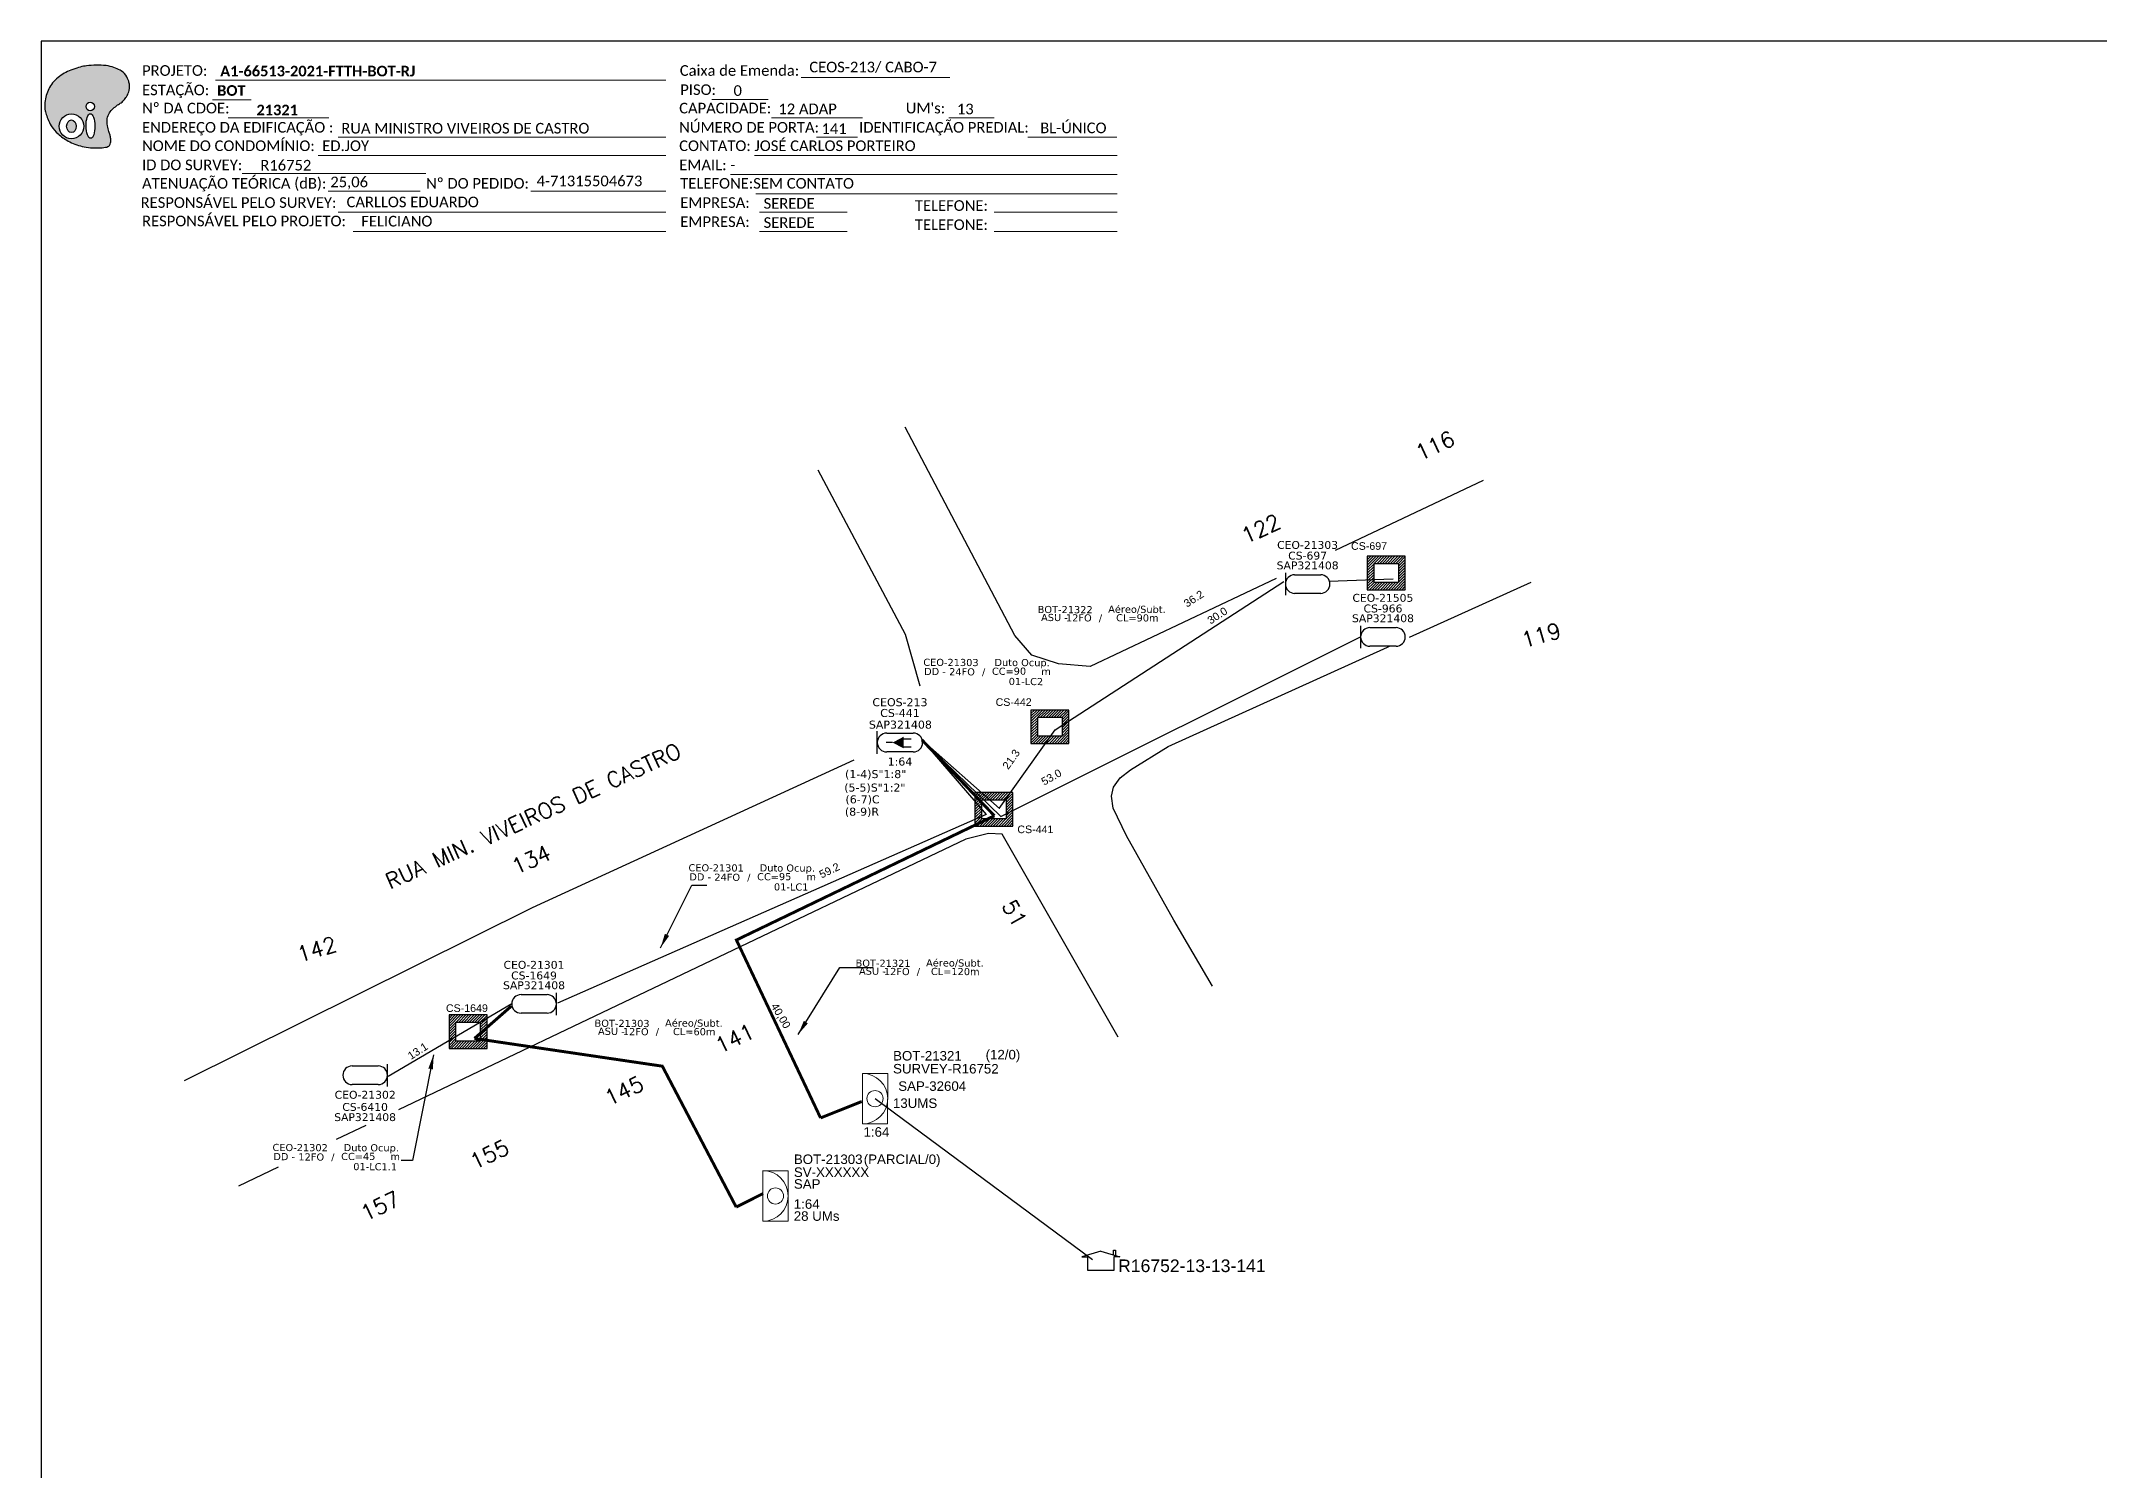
# Model space of a CAD drawing. Header units: metres. Extents: x 0 to 841, y 0 to 594.
# Drawn here: x -0.2 to 427.4, y 296.9 to 593.9 of the extents above; entities that cross this region are included whole.
import ezdxf
from ezdxf.enums import TextEntityAlignment as Align

# ---------------------------------------------------------------- set-up
doc = ezdxf.new("R2010")
doc.units = ezdxf.units.M
for name, color, linetype in [('10.1-Caixas Subterrâneas', 5, 'Continuous'), ('20.4-CEOS', 1, 'Continuous'), ('20.5-CEO', 1, 'Continuous'), ('CAP a instalar', 1, 'Continuous'), ('FOLHAS', 7, 'Continuous'), ('label_cabos', 7, 'Continuous'), ('MUB', 252, 'Continuous'), ('surveys', 7, 'Continuous'), ('surveys legendas', 7, 'Continuous')]:
    doc.layers.add(name, color=color, linetype=linetype)
doc.layers.add("20.0-LEGENDA DOS CDO'S", color=1, linetype='Continuous', lineweight=0)
doc.layers.add('20.1-CDO_INTERIOR', color=1, linetype='Continuous', lineweight=0)
doc.styles.add('ARIAL', font='arial.ttf')
doc.styles.add('ROMANS', font='ROMANS.SHX', dxfattribs={"height": 2.5})
doc.styles.add('siredit', font='verdana.ttf')
doc.styles.get("Standard").update_dxf_attribs({"font": 'arial.ttf'})
doc.styles.add('TELEMAR-RJ', font='arial.ttf')
doc.styles.add('WMF-Calibri0', font='calibri.ttf')
doc.styles.add('WMF-Calibri1', font='calibrib.ttf')
doc.linetypes.add('FENCELINE1', pattern='A,0.25,-0.1,[133,ltypeshp.shx,S=0.1,R=0,X=-0.1,Y=0],-0.1,1', length=1.45)
doc.dimstyles.get("Standard").update_dxf_attribs({"dimtxt": 0.18, "dimasz": 0.18, "dimexe": 0.18, "dimexo": 0.0625, "dimgap": 0.09, "dimtad": 0, "dimtih": 1, "dimtoh": 1, "dimdec": 4, "dimzin": 0, "dimdsep": 46, "dimtxsty": 'Standard', "dimcen": 0.09, "dimadec": 0, "dimazin": 0, "dimtfac": 1, "dimtdec": 4, "dimtofl": 0, "dimtmove": 0, "dimatfit": 3, "dimfxl": 0, "dimtolj": 1, "dimtzin": 0, "dimarcsym": 0})

# ---------------------------------------------------------------- blocks, each defined once
blk = doc.blocks.new('OI')
h = blk.add_hatch(color=40)
edge = h.paths.add_edge_path()
edge.add_spline(control_points=[(4.35, -0.67), (3.92, -0.99), (3.26, -1.5), (2.81, -2.59), (2.9, -3.5), (3.06, -4.27), (3.31, -4.85), (3.37, -5.39), (3.4, -5.88), (3.2, -6.4), (2.54, -6.61), (1.65, -6.63), (0.55, -6.67), (-0.56, -6.42), (-1.61, -6.14), (-2.77, -5.61), (-3.92, -4.77), (-4.89, -3.7), (-5.34, -2.65), (-5.6, -1.94), (-5.85, -0.96), (-5.71, 0.47), (-5.1, 2.02), (-4.14, 3.02), (-3.3, 3.61), (-2.37, 4.16), (-1.36, 4.44), (-0.56, 4.7), (0.79, 4.85), (2.24, 4.97), (3.79, 4.57), (4.67, 4.21), (5.44, 3.65), (5.76, 2.99), (6.03, 2.21), (6.01, 1.46), (5.72, 0.64), (5.31, 0.08), (4.88, -0.38), (4.51, -0.55), (4.35, -0.67)], knot_values=[0, 0, 0, 0, 1.60434, 2.417191, 3.427595, 4.282808, 4.776746, 5.304182, 5.888771, 6.258406, 6.858137, 7.79129, 8.986195, 10.124242, 11.187857, 12.242908, 13.953784, 15.414161, 16.515391, 17.349188, 17.675853, 19.552021, 21.515531, 22.568638, 23.63245, 24.621084, 25.782718, 26.745347, 27.142653, 29.870543, 31.004649, 31.921532, 32.709589, 33.801391, 34.042471, 35.192333, 35.971461, 36.628871, 37.254359, 37.836911, 37.836911, 37.836911, 37.836911], degree=3, periodic=0)
h.paths.add_polyline_path([(1.13, -0.87, -1), (-0.04, -0.87, -1)], flags=16)
edge = h.paths.add_edge_path(flags=16)
edge.add_ellipse((0.56, -3.59), major_axis=(-0.02, 1.71), ratio=0.361305, start_angle=0, end_angle=360)
h.paths.add_polyline_path([(-0.36, -3.62, -1), (-3.8, -3.62, -1)], flags=16)
edge = h.paths.add_edge_path(flags=0)
edge.add_ellipse((-2.08, -3.62), major_axis=(0, 0.885), ratio=0.758294, start_angle=0, end_angle=360)
at = {"color": 40}
for centre, radius in [((-2.08, -3.62), 1.72), ((0.54, -0.87), 0.587)]:
    blk.add_circle(centre, radius, dxfattribs=at)
blk.add_ellipse((-2.08, -3.62), major_axis=(0, 0.885), ratio=0.758294, start_param=-3.141592653589792, end_param=3.141592653589792, dxfattribs=at)
blk.add_ellipse((0.56, -3.59), major_axis=(-0.02, 1.71), ratio=0.361305, dxfattribs=at)
at = {"color": 40, "start_tangent": (-0.800898, -0.598801), "end_tangent": (-0.800898, -0.598801)}
blk.add_spline([(4.35, -0.67), (3.2, -1.78), (2.9, -2.54), (2.92, -3.55), (3.12, -4.38), (3.28, -4.85), (3.37, -5.37), (3.35, -5.95), (3.2, -6.29), (2.66, -6.55), (1.73, -6.63), (0.54, -6.62), (-0.58, -6.41), (-1.6, -6.11), (-2.56, -5.67), (-3.95, -4.67), (-4.89, -3.56), (-5.37, -2.56), (-5.64, -1.78), (-5.72, -1.46), (-5.63, 0.42), (-4.84, 2.22), (-4.13, 2.99), (-3.27, 3.62), (-2.4, 4.09), (-1.3, 4.47), (-0.37, 4.72), (0.02, 4.77), (2.75, 4.8), (3.85, 4.53), (4.69, 4.16), (5.31, 3.68), (5.85, 2.73), (5.93, 2.5), (5.94, 1.35), (5.67, 0.62), (5.29, 0.08), (4.84, -0.36), (4.35, -0.67)], degree=3, dxfattribs=at)
blk = doc.blocks.new('CDOI_CT_DRT')
at = {"layer": '20.1-CDO_INTERIOR', "color": 8, "lineweight": 18}
blk.add_lwpolyline([(2.13, -2.13), (2.13, 2.12), (0, 2.12), (0, -2.13)], close=True, dxfattribs=at)
blk.add_circle((1.06, 0), 0.68, dxfattribs=at)
blk.add_arc((0, 0), 2.13, 269.9724, 89.9724, dxfattribs=at)
at = {"layer": "20.0-LEGENDA DOS CDO'S", "color": 8, "style": 'ARIAL'}
for tag, p in [('CDO_N', (2.61, 2.69)), ('SURVEY', (2.61, 1.6)), ('SAP', (2.61, 0.61)), ('1:XX', (2.6, -1.08)), ('UMS', (2.6, -2.09))]:
    blk.add_attdef(tag, p, '', height=0.8, rotation=359.9724, dxfattribs=at)
blk.add_attdef('FIBRAS_UTILIZADAS', text='', height=0.8, rotation=359.9724, dxfattribs=at).set_placement((10.32, 2.69), align=Align.CENTER)
blk = doc.blocks.new('*X5')
at = {"color": 0, "linetype": 'Continuous'}
for p, q in [((-1.25, 0.34099), (-0.49099, 1.1)), ((-1.25, 0.517767), (-0.667767, 1.1)), ((-1.25, 0.694544), (-0.844544, 1.1)), ((-1.25, 0.87132), (-1.02132, 1.1)), ((-1.25, 1.048097), (-1.198097, 1.1)), ((-1.25, 0.164214), (-0.8035, 0.610714)), ((-1.25, -0.012563), (-0.8035, 0.433937)), ((-1.25, -0.18934), (-0.8035, 0.25716)), ((-1.25, -0.366117), (-0.8035, 0.080383)), ((-0.789214, 0.625), (-0.314214, 1.1)), ((-0.612437, 0.625), (-0.137437, 1.1)), ((-0.43566, 0.625), (0.03934, 1.1)), ((-0.258883, 0.625), (0.216117, 1.1)), ((-0.082107, 0.625), (0.392893, 1.1)), ((0.09467, 0.625), (0.56967, 1.1)), ((0.271447, 0.625), (0.746447, 1.1)), ((0.448223, 0.625), (0.923223, 1.1)), ((0.625, 0.625), (1.1, 1.1)), ((0.801777, 0.625), (1.25, 1.073223)), ((0.8035, 0.449947), (1.25, 0.896447)), ((0.8035, 0.27317), (1.25, 0.71967)), ((0.8035, 0.096393), (1.25, 0.542893)), ((0.8035, -0.080383), (1.25, 0.366117)), ((0.8035, -0.25716), (1.25, 0.18934)), ((0.8035, -0.433937), (1.25, 0.012563)), ((-1.25, -0.542893), (-0.8035, -0.096393)), ((-1.25, -0.71967), (-0.8035, -0.27317)), ((-1.25, -0.896447), (-0.8035, -0.449947)), ((-1.25, -1.073223), (-0.801777, -0.625)), ((-1.1, -1.1), (-0.625, -0.625)), ((-0.923223, -1.1), (-0.448223, -0.625)), ((-0.746447, -1.1), (-0.271447, -0.625)), ((-0.56967, -1.1), (-0.09467, -0.625)), ((-0.392893, -1.1), (0.082107, -0.625)), ((-0.216117, -1.1), (0.258883, -0.625)), ((-0.03934, -1.1), (0.43566, -0.625)), ((0.137437, -1.1), (0.612437, -0.625)), ((0.314214, -1.1), (0.789214, -0.625)), ((0.49099, -1.1), (1.25, -0.34099)), ((0.667767, -1.1), (1.25, -0.517767)), ((0.8035, -0.610714), (1.25, -0.164214)), ((0.844544, -1.1), (1.25, -0.694544)), ((1.02132, -1.1), (1.25, -0.87132)), ((1.198097, -1.1), (1.25, -1.048097))]:
    blk.add_line(p, q, dxfattribs=at)
blk = doc.blocks.new('MANHOLE_MQ')
at = {"color": 0, "linetype": 'Continuous'}
for p, q in [((0.00000623, 0.00000569), (-0.00000627, 0.00000569)), ((-0.00000627, 0.00000569), (-0.00000627, -0.00000531)), ((-0.00000404, 0.00000331), (0.00000399, 0.00000331)), ((-0.00000404, -0.00000294), (-0.00000404, 0.00000331)), ((0.00000399, 0.00000331), (0.00000399, -0.00000294)), ((0.00000623, -0.00000531), (0.00000623, 0.00000569)), ((-0.00000627, -0.00000531), (0.00000623, -0.00000531)), ((0.00000399, -0.00000294), (-0.00000404, -0.00000294)), ((0.00000399, -0.00000294), (0.00000399, -0.00000294))]:
    blk.add_line(p, q, dxfattribs=at)
at = {"color": 0, "linetype": 'Continuous', "xscale": 5e-06, "yscale": 5e-06, "zscale": 1e-05}
blk.add_blockref('*X5', (-0.00000002, 0.00000019), dxfattribs=at)
blk = doc.blocks.new('*U7')
at = {"layer": '20.4-CEOS', "color": 7, "style": 'siredit'}
for tag, p in [('FIBRAS_SPLITTER', (0, 0)), ('FIBRAS_TOP_C', (0, -4.13)), ('RESERVA_FINAIS', (0, -5.46))]:
    blk.add_attdef(tag, p, '', height=1.01, dxfattribs=at)
for tag, p, flags in [('ID_ATIVIDADE', (0, -6.77), 3), ('FATOR', (0, -8.09), 1), ('QTDE', (0, -9.4), 1), ('FID', (0, -10.71), 1)]:
    blk.add_attdef(tag, p, '', height=1.01, dxfattribs=dict(at, flags=flags))
blk = doc.blocks.new('*U9')
at = {"layer": '20.4-CEOS', "color": 7, "style": 'siredit'}
blk.add_attdef('FIBRAS_SPLITTER', (0, 0), '', height=1.01, dxfattribs=at)
for tag, p, flags in [('ID_ATIVIDADE', (0, -1.48), 3), ('FATOR', (0, -2.79), 1), ('QTDE', (0, -4.11), 1), ('FID', (0, -5.42), 1)]:
    blk.add_attdef(tag, p, '', height=1.01, dxfattribs=dict(at, flags=flags))
blk = doc.blocks.new('LEGENDA DOS CABOS')
at = {"layer": 'label_cabos', "color": 0, "style": 'siredit'}
for tag, p in [('TIPO_CABO', (2.74, 0.52)), ('ID', (4.24, 1.63)), ('CABO', (6.16, 0.47)), ('/', (9.19, 0.47)), ('METROS', (14.36, 0.47)), ('XX', (14.31, 1.67))]:
    blk.add_attdef(tag, text='', height=1, rotation=359.69, dxfattribs=at).set_placement(p, align=Align.MIDDLE_CENTER)
blk = doc.blocks.new('Inst CB DT OCUP CFOA-SM-DD-S-12')
at = {"layer": 'label_cabos', "color": 0, "style": 'siredit'}
for tag, flags, p in [('ID_ATIVIDADE', 3, (1.31, 2.67)), ('FATOR', 1, (11.56, 2.55))]:
    blk.add_attdef(tag, text='', height=1, rotation=359.69, dxfattribs=dict(at, flags=flags)).set_placement(p, align=Align.MIDDLE_CENTER)
for tag, p in [('TIPO_CABO', (1.11, 0)), ('DESTINO_CABO', (3.13, 1.26)), ('CABO', (4.69, -0.05)), ('/', (7.71, -0.05)), ('LANCE', (10.41, 0.02)), ('TIPO_CABO', (13.11, 1.24)), ('UND', (16.46, 0)), ('FID', (13.65, -1.41))]:
    blk.add_attdef(tag, text='', height=1, rotation=359.69, dxfattribs=at).set_placement(p, align=Align.MIDDLE_CENTER)
blk.add_attdef('QTDE', (11.93, -0.45), '', height=1, rotation=359.69, dxfattribs=at)
blk = doc.blocks.new('Inst CB DT OCUP CFOA-SM-DD-G-24')
at = {"layer": 'label_cabos', "color": 0, "style": 'siredit'}
for tag, flags, p in [('ID_ATIVIDADE', 3, (1.31, 2.67)), ('FATOR', 1, (11.56, 2.55))]:
    blk.add_attdef(tag, text='', height=1, rotation=359.69, dxfattribs=dict(at, flags=flags)).set_placement(p, align=Align.MIDDLE_CENTER)
for tag, p in [('TIPO_CABO', (1.11, 0)), ('DESTINO_CABO', (3.13, 1.26)), ('CABO', (4.69, -0.05)), ('/', (7.71, -0.05)), ('LANCE', (10.41, 0.02)), ('TIPO_CABO', (13.11, 1.24)), ('UND', (16.46, 0)), ('FID', (13.65, -1.41))]:
    blk.add_attdef(tag, text='', height=1, rotation=359.69, dxfattribs=at).set_placement(p, align=Align.MIDDLE_CENTER)
blk.add_attdef('QTDE', (11.93, -0.45), '', height=1, rotation=359.69, dxfattribs=at)
blk = doc.blocks.new('SURVEY_SURVEY')
for p, q in [((0, 0.0000152), (-0.0000151, 0.0000108)), ((-0.0000151, 0.0000108), (-0.0000104, 0.0000108)), ((-0.0000103, 0), (-0.0000103, 0.0000108)), ((0.0000103, 0), (-0.0000103, 0)), ((0, 0.0000152), (0.0000151, 0.0000108)), ((0.0000101, 0.0000159), (0.0000117, 0.0000159)), ((0.0000101, 0.0000123), (0.0000101, 0.0000159)), ((0.0000151, 0.0000108), (0.0000103, 0.0000108)), ((0.0000103, 0.0000108), (0.0000103, 0)), ((0.0000117, 0.0000159), (0.0000117, 0.0000119))]:
    blk.add_line(p, q)

msp = doc.modelspace()

# ---------------------------------------------------------------- linework, layer by layer
at = {"color": 7}
msp.add_lwpolyline([(-0.21, -0.13), (840.79, -0.13), (840.79, 593.87), (-0.21, 593.87)], close=True, dxfattribs=at)
at = {"lineweight": 0}
for points in [[(157.63, 586.35), (188.56, 586.35)], [(35.38, 581.71), (43.44, 581.71)], [(36.02, 585.75), (129.52, 585.75)], [(139.12, 581.77), (150.79, 581.77)], [(151.48, 577.94), (170.42, 577.94)], [(61.51, 573.95), (129.52, 573.95)], [(57.31, 570.12), (129.52, 570.12)], [(147.93, 570.12), (223.29, 570.12)], [(41.51, 566.35), (79.72, 566.35)], [(142.96, 566.14), (223.29, 566.14)], [(148.24, 562.15), (223.29, 562.15)]]:
    msp.add_lwpolyline(points, dxfattribs=at)
at = {"color": 7, "lineweight": 0}
for points in [[(38.66, 577.94), (59.55, 577.94)], [(188.34, 577.94), (197.77, 577.94)], [(160.82, 573.95), (169.37, 573.95)], [(204.75, 573.95), (223.26, 573.95)], [(59.4, 562.7), (78.49, 562.7)], [(101.53, 562.7), (129.55, 562.7)], [(61.51, 558.32), (129.52, 558.32)], [(148.99, 558.32), (167.2, 558.32)], [(197.73, 558.32), (223.29, 558.32)], [(64.58, 554.34), (129.52, 554.34)], [(148.99, 554.34), (167.2, 554.34)], [(197.73, 554.34), (223.29, 554.34)]]:
    msp.add_lwpolyline(points, dxfattribs=at)
at = {"color": 4}
msp.add_lwpolyline([(173, 374.19), (218.2, 340.77)], dxfattribs=at)
at = {"layer": '20.1-CDO_INTERIOR', "color": 1, "lineweight": 18}
msp.add_lwpolyline([(175.62, 368.95), (175.63, 379.44), (170.38, 379.44), (170.38, 368.95)], close=True, dxfattribs=at)
msp.add_circle((173, 374.19), 1.68, dxfattribs=at)
msp.add_arc((170.38, 374.19), 5.25, 269.9724, 89.9724, dxfattribs=at)
at = {"layer": '20.4-CEOS', "color": 5}
for p, q in [((175.43, 450.12), (180.93, 450.12)), ((180.93, 446.2), (175.43, 446.2))]:
    msp.add_line(p, q, dxfattribs=at)
for points in [[(173.47, 445.79), (173.47, 450.52)], [(176.66, 448.16), (175.34, 448.16)], [(178.83, 448.94), (180.5, 448.94)], [(178.83, 447.3), (180.5, 447.3)]]:
    msp.add_lwpolyline(points, dxfattribs=at)
msp.add_lwpolyline([(176.66, 448.16, 0, 2.42, 0), (178.93, 448.16, 2.42, 2.42, 0)], format="xyseb", dxfattribs=at)
for centre, start, end in [((175.43, 448.16), 90, 270), ((180.93, 448.16), 270, 90)]:
    msp.add_arc(centre, 1.96, start, end, dxfattribs=at)
at = {"layer": '20.5-CEO', "color": 7}
for p, q in [((260.16, 483.02), (265.57, 483.02)), ((265.57, 479.16), (260.16, 479.16)), ((275.8, 472.04), (281.22, 472.04)), ((281.22, 468.18), (275.8, 468.18)), ((99.47, 395.8), (104.88, 395.8)), ((104.88, 391.94), (99.47, 391.94)), ((64.39, 380.98), (69.8, 380.98)), ((69.8, 377.12), (64.39, 377.12))]:
    msp.add_line(p, q, dxfattribs=at)
for points in [[(258.23, 483.42), (258.23, 478.77)], [(273.87, 472.44), (273.87, 467.78)], [(106.81, 391.54), (106.81, 396.19)], [(71.73, 376.72), (71.73, 381.38)]]:
    msp.add_lwpolyline(points, dxfattribs=at)
for centre, start, end in [((260.16, 481.09), 90, 270), ((265.57, 481.09), 270, 90), ((275.8, 470.11), 90, 270), ((281.22, 470.11), 270, 90), ((99.47, 393.87), 90, 270), ((104.88, 393.87), 270, 90), ((64.39, 379.05), 90, 270), ((69.8, 379.05), 270, 90)]:
    msp.add_arc(centre, 1.93, start, end, dxfattribs=at)
at = {"layer": 'CAP a instalar', "color": 7, "ltscale": 0.18}
for p, q in [((210.41, 450.83), (257.88, 481.61)), ((198.79, 434.48), (210.41, 450.83)), ((182.74, 448.71), (199.14, 432.82)), ((182.74, 448.71), (198.88, 434.45))]:
    msp.add_line(p, q, dxfattribs=at)
at = {"layer": 'CAP a instalar', "color": 7, "linetype": 'FENCELINE1', "ltscale": 0.18}
for p, q in [((267.24, 481.68), (280.64, 482.16)), ((199.14, 432.82), (273.87, 470.11)), ((196.08, 433.23), (107.07, 394.05)), ((97.53, 393.88), (71.84, 378.76))]:
    msp.add_line(p, q, dxfattribs=at)
at = {"layer": 'CAP a instalar', "linetype": 'FENCELINE1', "ltscale": 0.18}
msp.add_line((182.74, 448.71), (196.08, 433.23), dxfattribs=at)
at = {"layer": 'CAP a instalar', "color": 1, "linetype": 'FENCELINE1', "ltscale": 0.18, "const_width": 0.614}
for points in [[(182.74, 448.71), (197.79, 432.95)], [(197.79, 432.95), (144.21, 407.14), (161.69, 370.18)], [(161.69, 370.18), (170.25, 373.6)]]:
    msp.add_lwpolyline(points, dxfattribs=at)
at = {"layer": 'CAP a instalar', "color": 8, "linetype": 'FENCELINE1', "ltscale": 0.18, "const_width": 0.614}
for points in [[(97.45, 393.4), (89.79, 386.69)], [(89.79, 386.69), (128.82, 380.93), (144.16, 351.67)], [(144.16, 351.67), (149.76, 354.48)]]:
    msp.add_lwpolyline(points, dxfattribs=at)
at = {"layer": 'MUB', "color": 0}
for points in [[(256.32, 482.23), (217.68, 463.96), (211.14, 464.52), (205.54, 466.33), (202.02, 470.37), (179.26, 513.7)], [(182.35, 459.9), (179.36, 470.61), (161.2, 504.77)], [(299.33, 502.57), (268.57, 488.03)], [(29.57, 377.96), (101.82, 413.87), (168.64, 444.54)], [(223.47, 386.98), (199.43, 429.14), (196.58, 429.25), (191.89, 428.1), (74, 371.86)], [(67.2, 368.62), (61.1, 365.71)], [(49.01, 359.94), (40.78, 356.01)]]:
    msp.add_lwpolyline(points, dxfattribs=at)
at = {"layer": 'MUB', "color": 7}
for points in [[(284.01, 470.04), (309.28, 481.51)], [(243.09, 397.53), (235.09, 411.23), (225.22, 428.75), (222.48, 434.52), (222.09, 437), (222.54, 438.86), (223.92, 440.83), (226.04, 442.47), (233.92, 447.31), (279.48, 467.98)], [(279.48, 467.98), (279.87, 468.16)]]:
    msp.add_lwpolyline(points, dxfattribs=at)

# ---------------------------------------------------------------- block references
at = {"color": 7, "xscale": 1.494060215586407, "yscale": 1.494060215586409, "zscale": 1.494060215586409, "rotation": 0.153289602394906}
msp.add_blockref('OI', (9.18, 581.6), dxfattribs=at)
at = {"color": 0, "lineweight": 0}
ref = msp.add_blockref('Inst CB DT OCUP CFOA-SM-DD-G-24', (184.13, 462.94), dxfattribs=dict(at, xscale=1.481328, yscale=1.481328, zscale=1.481328))
ref.add_attrib('DESTINO_CABO', 'CEO-21303', dxfattribs={"layer": 'label_cabos', "color": 0, "height": 1.481, "rotation": 359.69, "style": 'siredit'}).set_placement((188.77, 464.81), align=Align.MIDDLE_CENTER)
ref.add_attrib('TIPO_CABO', 'Duto Ocup.', dxfattribs={"layer": 'label_cabos', "color": 0, "height": 1.481, "rotation": 359.69, "style": 'siredit'}).set_placement((203.55, 464.78), align=Align.MIDDLE_CENTER)
ref.add_attrib('/', '/', dxfattribs={"layer": 'label_cabos', "color": 0, "height": 1.48, "rotation": 359.69, "style": 'siredit'}).set_placement((195.56, 462.86), align=Align.MIDDLE_CENTER)
ref.add_attrib('FID', '01-LC2', dxfattribs={"layer": 'label_cabos', "color": 0, "height": 1.481, "rotation": 359.69, "style": 'siredit'}).set_placement((204.35, 460.84), align=Align.MIDDLE_CENTER)
ref.add_attrib('LANCE', 'CC=', dxfattribs={"layer": 'label_cabos', "color": 0, "height": 1.481, "rotation": 359.69, "style": 'siredit'}).set_placement((199.55, 462.97), align=Align.MIDDLE_CENTER)
ref.add_attrib('UND', 'm', dxfattribs={"layer": 'label_cabos', "color": 0, "height": 1.48, "rotation": 359.69, "style": 'siredit'}).set_placement((208.52, 462.94), align=Align.MIDDLE_CENTER)
ref.add_attrib('CABO', '24FO', dxfattribs={"layer": 'label_cabos', "color": 0, "height": 1.481, "rotation": 359.69, "style": 'siredit'}).set_placement((191.07, 462.86), align=Align.MIDDLE_CENTER)
ref.add_attrib('TIPO_CABO', 'DD - ', dxfattribs={"layer": 'label_cabos', "color": 0, "height": 1.481, "rotation": 359.69, "style": 'siredit'}).set_placement((185.78, 462.93), align=Align.MIDDLE_CENTER)
ref.add_attrib('QTDE', '90', (201.8, 462.27), dxfattribs={"layer": 'label_cabos', "color": 0, "height": 1.481, "rotation": 359.69, "style": 'siredit'})
ref = msp.add_blockref('Inst CB DT OCUP CFOA-SM-DD-G-24', (135.36, 420.26), dxfattribs=dict(at, xscale=1.481328, yscale=1.481328, zscale=1.481328))
ref.add_attrib('DESTINO_CABO', 'CEO-21301', dxfattribs={"layer": 'label_cabos', "color": 0, "height": 1.481, "rotation": 359.69, "style": 'siredit'}).set_placement((140, 422.13), align=Align.MIDDLE_CENTER)
ref.add_attrib('TIPO_CABO', 'Duto Ocup.', dxfattribs={"layer": 'label_cabos', "color": 0, "height": 1.481, "rotation": 359.69, "style": 'siredit'}).set_placement((154.78, 422.1), align=Align.MIDDLE_CENTER)
ref.add_attrib('/', '/', dxfattribs={"layer": 'label_cabos', "color": 0, "height": 1.48, "rotation": 359.69, "style": 'siredit'}).set_placement((146.79, 420.18), align=Align.MIDDLE_CENTER)
ref.add_attrib('FID', '01-LC1', dxfattribs={"layer": 'label_cabos', "color": 0, "height": 1.481, "rotation": 359.69, "style": 'siredit'}).set_placement((155.58, 418.16), align=Align.MIDDLE_CENTER)
ref.add_attrib('LANCE', 'CC=', dxfattribs={"layer": 'label_cabos', "color": 0, "height": 1.481, "rotation": 359.69, "style": 'siredit'}).set_placement((150.78, 420.29), align=Align.MIDDLE_CENTER)
ref.add_attrib('UND', 'm', dxfattribs={"layer": 'label_cabos', "color": 0, "height": 1.48, "rotation": 359.69, "style": 'siredit'}).set_placement((159.75, 420.26), align=Align.MIDDLE_CENTER)
ref.add_attrib('CABO', '24FO', dxfattribs={"layer": 'label_cabos', "color": 0, "height": 1.481, "rotation": 359.69, "style": 'siredit'}).set_placement((142.3, 420.18), align=Align.MIDDLE_CENTER)
ref.add_attrib('TIPO_CABO', 'DD - ', dxfattribs={"layer": 'label_cabos', "color": 0, "height": 1.481, "rotation": 359.69, "style": 'siredit'}).set_placement((137.01, 420.25), align=Align.MIDDLE_CENTER)
ref.add_attrib('QTDE', '95', (153.03, 419.58), dxfattribs={"layer": 'label_cabos', "color": 0, "height": 1.481, "rotation": 359.69, "style": 'siredit'})
ref = msp.add_blockref('Inst CB DT OCUP CFOA-SM-DD-S-12', (48.95, 362.15), dxfattribs=dict(at, xscale=1.481328, yscale=1.481328, zscale=1.481328))
ref.add_attrib('DESTINO_CABO', 'CEO-21302', dxfattribs={"layer": 'label_cabos', "color": 0, "height": 1.481, "rotation": 359.69, "style": 'siredit'}).set_placement((53.59, 364.02), align=Align.MIDDLE_CENTER)
ref.add_attrib('TIPO_CABO', 'Duto Ocup.', dxfattribs={"layer": 'label_cabos', "color": 0, "height": 1.481, "rotation": 359.69, "style": 'siredit'}).set_placement((68.37, 363.99), align=Align.MIDDLE_CENTER)
ref.add_attrib('/', '/', dxfattribs={"layer": 'label_cabos', "color": 0, "height": 1.48, "rotation": 359.69, "style": 'siredit'}).set_placement((60.38, 362.07), align=Align.MIDDLE_CENTER)
ref.add_attrib('FID', '01-LC1.1', dxfattribs={"layer": 'label_cabos', "color": 0, "height": 1.481, "rotation": 359.69, "style": 'siredit'}).set_placement((69.17, 360.05), align=Align.MIDDLE_CENTER)
ref.add_attrib('LANCE', 'CC=', dxfattribs={"layer": 'label_cabos', "color": 0, "height": 1.481, "rotation": 359.69, "style": 'siredit'}).set_placement((64.37, 362.18), align=Align.MIDDLE_CENTER)
ref.add_attrib('UND', 'm', dxfattribs={"layer": 'label_cabos', "color": 0, "height": 1.48, "rotation": 359.69, "style": 'siredit'}).set_placement((73.34, 362.15), align=Align.MIDDLE_CENTER)
ref.add_attrib('CABO', '12FO', dxfattribs={"layer": 'label_cabos', "color": 0, "height": 1.481, "rotation": 359.69, "style": 'siredit'}).set_placement((55.9, 362.07), align=Align.MIDDLE_CENTER)
ref.add_attrib('TIPO_CABO', 'DD - ', dxfattribs={"layer": 'label_cabos', "color": 0, "height": 1.481, "rotation": 359.69, "style": 'siredit'}).set_placement((50.6, 362.14), align=Align.MIDDLE_CENTER)
ref.add_attrib('QTDE', '45', (66.63, 361.47), dxfattribs={"layer": 'label_cabos', "color": 0, "height": 1.481, "rotation": 359.69, "style": 'siredit'})
at = {"layer": '10.1-Caixas Subterrâneas', "color": 30, "xscale": 631613.6776701857, "yscale": 631613.6776701857, "zscale": 631613.6776701857, "rotation": 180.0000000000629}
for p in [(279.19, 483.51), (209.32, 451.57), (197.68, 434.4), (88.45, 388.21)]:
    msp.add_blockref('MANHOLE_MQ', p, dxfattribs=at)
at = {"layer": '20.1-CDO_INTERIOR', "xscale": 2.468879999999999, "yscale": 2.468879999999999, "zscale": 2.468879999999999}
msp.add_blockref('CDOI_CT_DRT', (149.7, 353.97), dxfattribs=at).add_auto_attribs({'CDO_N': 'BOT-21303', 'FIBRAS_UTILIZADAS': '         (PARCIAL/0)', 'SURVEY': 'SV-XXXXXX', 'SAP': 'SAP', '1:XX': '1:64', 'UMS': '28 UMs'})
at = {"layer": '20.4-CEOS', "color": 5, "lineweight": 0}
ref = msp.add_blockref('*U7', (166.77, 440.78), dxfattribs=dict(at, xscale=1.64592, yscale=1.64592, zscale=1.64592))
ref.add_attrib('FIBRAS_SPLITTER', '(1-4)S"1:8"', (166.77, 440.78), dxfattribs={"color": 5, "height": 1.6618, "style": 'siredit'})
ref.add_attrib('FIBRAS_TOP_C', '(6-7)C', (166.86, 435.53), dxfattribs={"color": 5, "height": 1.662, "style": 'siredit'})
ref.add_attrib('RESERVA_FINAIS', '(8-9)R', (166.74, 432.97), dxfattribs={"color": 5, "height": 1.662, "style": 'siredit'})
ref = msp.add_blockref('*U9', (166.61, 437.98), dxfattribs=dict(at, xscale=1.64592, yscale=1.64592, zscale=1.64592))
ref.add_attrib('FIBRAS_SPLITTER', '(5-5)S"1:2"', (166.61, 437.98), dxfattribs={"color": 5, "height": 1.6618, "style": 'siredit'})
at = {"layer": 'label_cabos', "color": 0, "lineweight": 0, "xscale": 1.481328, "yscale": 1.481328, "zscale": 1.481328}
for p, values in [((206.21, 473.37), {'ID': 'BOT-21322', 'CABO': '12FO', 'METROS': 'CL=90m', 'XX': 'Aéreo/Subt.', '/': '/', 'TIPO_CABO': 'ASU -'}), ((168.39, 399.9), {'ID': 'BOT-21321', 'CABO': '12FO', 'METROS': 'CL=120m', 'XX': 'Aéreo/Subt.', '/': '/', 'TIPO_CABO': 'ASU -'}), ((114.17, 387.41), {'ID': 'BOT-21303', 'CABO': '12FO', 'METROS': 'CL=60m', 'XX': 'Aéreo/Subt.', '/': '/', 'TIPO_CABO': 'ASU -'})]:
    msp.add_blockref('LEGENDA DOS CABOS', p, dxfattribs=at).add_auto_attribs(values)
at = {"layer": 'surveys', "color": 255, "xscale": 261329.1359999473, "yscale": 261329.1361209386, "zscale": 261329.1360132797}
msp.add_blockref('SURVEY_SURVEY', (219.91, 338.52), dxfattribs=at)

# ---------------------------------------------------------------- texts
at = {"lineweight": 0, "style": 'WMF-Calibri0'}
for s, height, p in [('PROJETO:', 2.206, (20.75, 586.67)), ('Caixa de Emenda:', 2.2064, (132.45, 586.67)), ('ESTAÇÃO:', 2.206, (20.75, 582.63)), ('PISO:', 2.206, (132.54, 582.69)), ('ENDEREÇO DA EDIFICAÇÃO :', 2.2064, (20.75, 574.87)), ('CAPACIDADE:', 2.2064, (132.32, 578.86)), ('NOME DO CONDOMÍNIO:  ED.JOY', 2.2064, (20.75, 571.04)), ('CONTATO: JOSÉ CARLOS PORTEIRO', 2.2064, (132.32, 571.04)), ('ID DO SURVEY:', 2.2064, (20.75, 567.06)), ('R16752', 2.206, (45.32, 567)), ('EMAIL: -', 2.206, (132.32, 567.06)), ('ATENUAÇÃO TEÓRICA (dB):', 2.2064, (20.75, 563.23)), ('25,06', 2.206, (59.86, 563.52)), ('TELEFONE:SEM CONTATO', 2.2064, (132.54, 563.23))]:
    msp.add_text(s, height=height, dxfattribs=at).set_placement(p)
for s, height, style, p in [('A1-66513-2021-FTTH-BOT-RJ', 2.2064, 'WMF-Calibri1', (36.99, 586.55)), ('CEOS-213/ CABO-7', 2.2064, 'WMF-Calibri0', (159.35, 587.39)), ('BOT', 2.206, 'WMF-Calibri1', (36.36, 582.52)), ('0', 2.21, 'WMF-Calibri0', (143.61, 582.5)), ('12 ADAP', 2.206, 'WMF-Calibri0', (152.93, 578.7)), ('RUA MINISTRO VIVEIROS DE CASTRO', 2.2064, 'WMF-Calibri0', (62.14, 574.68))]:
    msp.add_text(s, height=height, dxfattribs=dict(style=style)).set_placement(p)
at = {"color": 7, "lineweight": 0, "style": 'WMF-Calibri0'}
for s, height, p in [('Nº DA CDOE:', 2.2064, (20.75, 578.86)), ('NÚMERO DE PORTA:', 2.2064, (132.32, 574.87)), ('IDENTIFICAÇÃO PREDIAL:', 2.2064, (169.7, 574.87)), ("UM's:", 2.206, (179.39, 578.86)), ('Nº DO PEDIDO:', 2.2064, (79.74, 563.23)), ('RESPONSÁVEL PELO SURVEY:', 2.2064, (20.46, 559.24)), ('CARLLOS EDUARDO', 2.2064, (63.23, 559.36)), ('EMPRESA:', 2.206, (132.54, 559.24)), ('TELEFONE:', 2.206, (181.29, 558.62)), ('RESPONSÁVEL PELO PROJETO:', 2.2064, (20.75, 555.41)), ('FELICIANO', 2.206, (66.3, 555.37)), ('EMPRESA:', 2.206, (132.54, 555.26)), ('TELEFONE:', 2.206, (181.29, 554.64))]:
    msp.add_text(s, height=height, dxfattribs=at).set_placement(p)
at = {"color": 7, "style": 'WMF-Calibri1'}
msp.add_text('21321', height=2.206, dxfattribs=at).set_placement((48.82, 578.47), align=Align.CENTER)
at = {"color": 7, "style": 'WMF-Calibri0'}
for s, height, p in [('13', 2.206, (190, 578.67)), ('BL-ÚNICO', 2.206, (207.31, 574.75)), ('141', 2.206, (161.87, 574.58)), ('4-71315504673', 2.2064, (102.7, 563.73)), ('SEREDE', 2.206, (149.85, 559.06)), ('SEREDE', 2.206, (149.85, 555.08))]:
    msp.add_text(s, height=height, dxfattribs=at).set_placement(p)
at = {"layer": '10.1-Caixas Subterrâneas', "color": 30, "style": 'ARIAL'}
for s, p in [('CS-697', (271.87, 488.2)), ('CS-442', (198.05, 455.78)), ('CS-441', (202.56, 429.34)), ('CS-1649', (83.87, 392.2))]:
    msp.add_text(s, height=1.58, dxfattribs=at).set_placement(p)
at = {"layer": "20.0-LEGENDA DOS CDO'S", "color": 1, "style": 'ARIAL'}
for tag, p, s in [('SURVEY-R16752', (176.75, 379.42), 'SV-XXXXXX'), ('BOT-21321', (176.75, 382.11), 'CDOIXXX'), ('SAP-32604', (177.82, 375.81), 'SAP'), ('13UMS', (176.72, 372.26), 'UMs'), ('1:64', (170.61, 366.28), '1:64')]:
    msp.add_attdef(tag, p, s, height=1.975, rotation=359.9724, dxfattribs=at)
msp.add_attdef('(12/0)', text='(XX/YY)', height=1.975, rotation=359.9724, dxfattribs=at).set_placement((199.57, 382.34), align=Align.CENTER)
at = {"layer": '20.4-CEOS', "color": 5, "style": 'siredit'}
for tag, text, p in [('CEOS-213', 'CEOS-XXX', (178.18, 457.37)), ('CS-441', 'CS-XXXX', (178.18, 455.14)), ('SAP321408', 'SAP 321408', (178.27, 452.72)), ('1:64', '1:64', (178.18, 445.05))]:
    msp.add_attdef(tag, text=text, height=1.662, dxfattribs=at).set_placement(p, align=Align.TOP_CENTER)
at = {"layer": '20.5-CEO', "color": 7, "style": 'siredit'}
for tag, text, height, p in [('CEO-21303', 'CEO-XXX', 1.629, (262.85, 490.03)), ('CS-697', 'CS-XXX', 1.635, (262.86, 487.81)), ('SAP321408', 'SAP 321408', 1.635, (262.86, 485.78)), ('CEO-21505', 'CEO-XXX', 1.629, (278.49, 479.04)), ('SAP321408', 'SAP 321408', 1.635, (278.51, 474.8)), ('CS-966', 'CS-XXX', 1.635, (278.51, 476.83)), ('CEO-21301', 'CEO-XXX', 1.629, (102.16, 402.8)), ('SAP321408', 'SAP 321408', 1.635, (102.17, 398.56)), ('CS-1649', 'CS-XXX', 1.635, (102.17, 400.59)), ('CEO-21302', '(xx-xx)R', 1.635, (67.1, 375.81))]:
    msp.add_attdef(tag, text=text, height=height, dxfattribs=at).set_placement(p, align=Align.TOP_CENTER)
for tag, text, flags, p in [('CS-6410', '300022554', 3, (67.08, 373.28)), ('SAP321408', 'XX', 1, (67.08, 371.16))]:
    msp.add_attdef(tag, text=text, height=1.629, dxfattribs=dict(at, flags=flags)).set_placement(p, align=Align.TOP_CENTER)
at = {"layer": 'FOLHAS', "color": 7, "style": 'TELEMAR-RJ'}
for s, rotation, p in [('36.2', 32.9906, (239.19, 478.04)), ('30.0', 32.9906, (244.1, 474.54)), ('21.3', 54.6661, (201.28, 444.7)), ('53.0', 29.5118, (209.63, 440.98)), ('59.2', 25.9677, (163.52, 421.59)), ('40,00', 300.5435, (153.33, 391.34)), ('13.1', 32.9906, (78.01, 384.08))]:
    msp.add_text(s, height=1.62, rotation=rotation, dxfattribs=at).set_placement(p, align=Align.MIDDLE)
at = {"layer": 'MUB', "color": 0, "style": 'ROMANS'}
for s, rotation, p in [('116', 24.964, (289.31, 509.85)), ('122', 24.6643, (253.13, 492.58)), ('119', 16.2144, (311.35, 470.45)), ('134', 24.444, (101.58, 423.84)), ('51', 299.696, (201.96, 412.71)), ('142', 17.2104, (57.04, 405.21)), ('141', 25.2967, (143.87, 386.7)), ('145', 25.2967, (120.86, 375.83)), ('155', 25.2967, (92.91, 362.61)), ('157', 25.2967, (70.22, 351.89))]:
    msp.add_text(s, height=3.24, rotation=rotation, dxfattribs=at).set_placement(p, align=Align.MIDDLE_CENTER)
at = {"layer": 'MUB', "color": 7, "style": 'ROMANS'}
msp.add_text('RUA MIN. VIVEIROS DE CASTRO', height=3.24, rotation=24.444, dxfattribs=at).set_placement((72.26, 417.61))
at = {"layer": 'surveys legendas', "color": 7}
msp.add_text('R16752-13-13-141', height=2.6133, dxfattribs=at).set_placement((223.49, 338.16))

# ---------------------------------------------------------------- leaders
for points in [[(128.46, 405.54), (134.93, 418.56), (138.09, 418.56)], [(157.04, 387.54), (165.69, 401.41), (172.59, 401.41)], [(81.28, 383.29), (76.94, 361.34), (74.54, 361.34)]]:
    msp.add_leader(points, dimstyle='Standard', override={"dimasz": 3})

doc.saveas('drawing.dxf')
